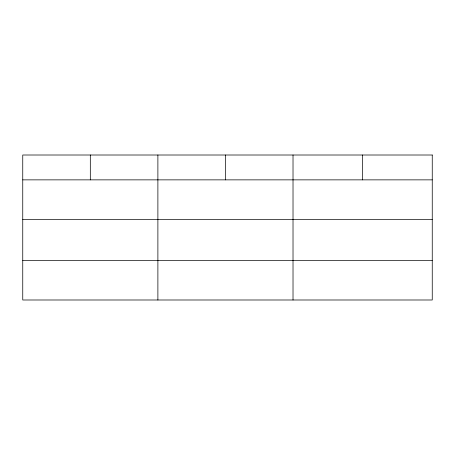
<?xml version="1.0" encoding="UTF-8"?>
<svg xmlns="http://www.w3.org/2000/svg" width="455" height="455" viewBox="0 0 455 455"><rect width="100%" height="100%" fill="white"/><g stroke="black" fill="none" stroke-linecap="round" stroke-linejoin="round"><path stroke-width="0.68" d="M22.75 179.862L432.25 179.862M22.75 219.503L432.25 219.503M22.75 260.351L432.25 260.351M362.635 155.007L362.635 179.862M293.02 155.007L293.02 299.993M225.452 155.007L225.452 179.862M157.885 155.007L157.885 299.993M90.318 155.007L90.318 179.862M432.25 155.007L22.75 155.007L22.75 299.993L432.25 299.993L432.25 155.007"/></g></svg>
